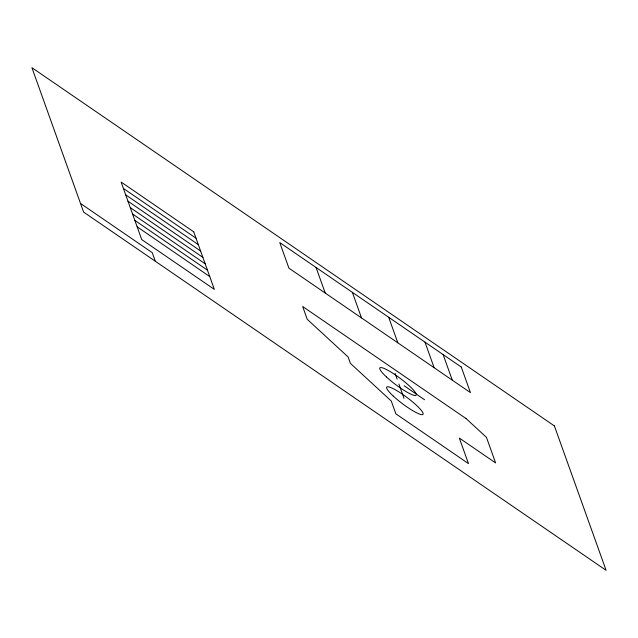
<?xml version="1.0" encoding="UTF-8"?>
<svg xmlns="http://www.w3.org/2000/svg" width="638" height="638" viewBox="0 0 638 638"><rect width="100%" height="100%" fill="white"/><g stroke="black" fill="none" stroke-linecap="round" stroke-linejoin="round"><path stroke-width="0.96" d="M123.413 188.441L196.025 238.221M125.702 194.837L198.314 244.617M404.141 385.743L424.557 399.739M127.991 201.225L200.603 251.013M130.28 207.621L202.892 257.401M132.568 214.017L205.181 263.797M134.857 220.405L207.47 270.193M137.146 226.801L209.758 276.581M80.524 203.474L152.227 252.64L155.305 261.245M443.131 354.584L452.286 380.16M424.98 342.143L434.135 367.711M388.678 317.253L397.833 342.821M395.081 373.397L397.139 379.139M398.902 384.06L404.029 398.399M352.367 292.356L361.523 317.931M316.065 267.466L325.221 293.041M554.39 425.913L31.9 67.676L83.61 212.087L606.1 570.324L554.39 425.913M461.282 367.033L279.755 242.576L288.918 268.151L470.437 392.609L461.282 367.033M193.737 231.833L121.124 182.045L141.724 239.585L214.336 289.373L193.737 231.833M466.019 418.52L302.651 306.511L307.229 319.295L348.109 356.969L350.398 363.365L391.285 401.047L395.863 413.831L468.475 463.611L459.312 438.043L495.622 462.933L486.467 437.357L466.019 418.52M393.303 396.11A22.705 3.86 36.9 0 0 422.922 414.445A22.705 3.86 36.9 0 0 398.351 391.557A22.705 3.86 36.9 0 0 393.303 396.11M386.429 376.93A22.705 3.86 36.9 0 0 416.056 395.265A22.705 3.86 36.9 0 0 391.485 372.377A22.705 3.86 36.9 0 0 386.429 376.93"/></g></svg>
